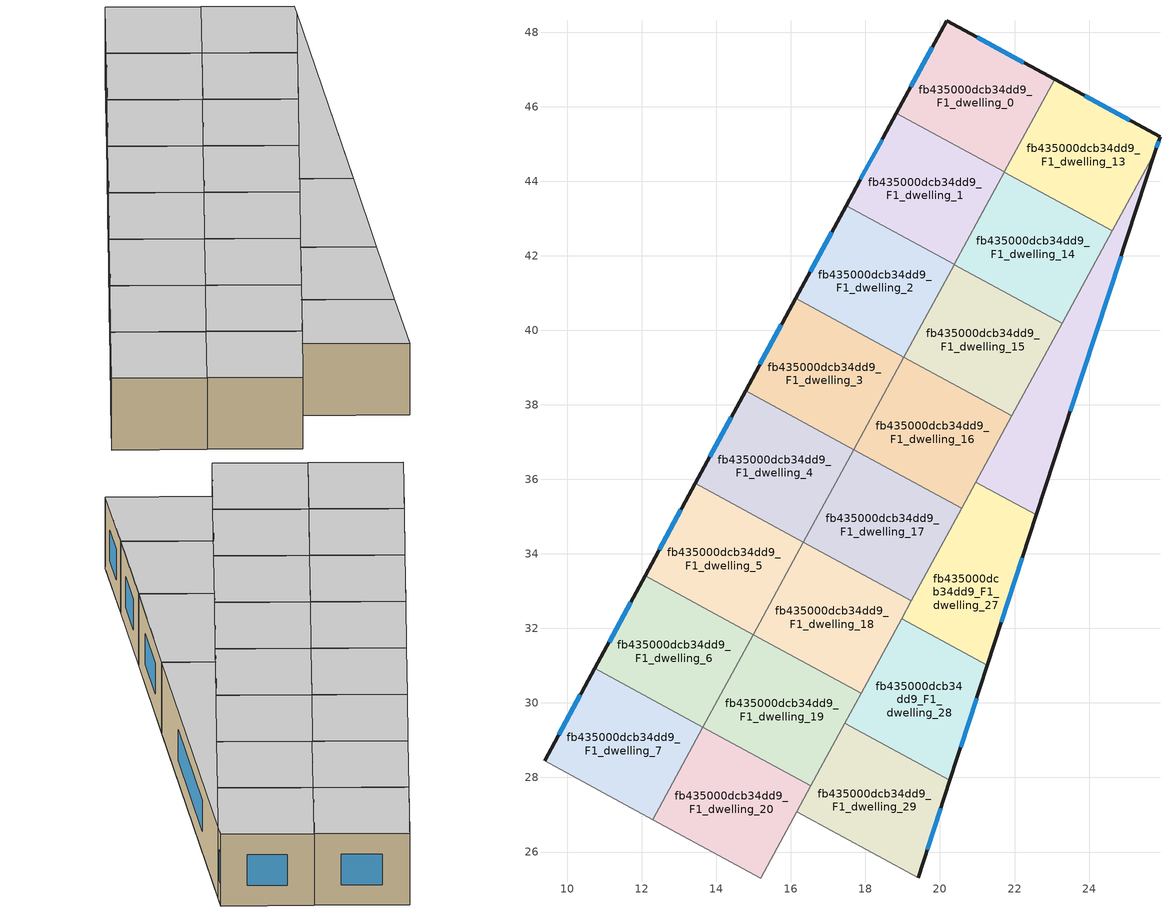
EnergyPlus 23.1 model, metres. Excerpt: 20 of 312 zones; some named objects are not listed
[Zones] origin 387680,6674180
fb435000dcb34dd9_F1_dwelling_0
 floor to fb435000dcb34dd9_F0_dwelling_0 (EU_floor_Construction): 23.08,46.73 21.73,44.25 18.83,45.82 20.18,48.31 z3
 wall outside (EU_wall_Construction): 23.08,46.73 20.18,48.31 18.83,45.82 z3:6
 wall to fb435000dcb34dd9_F1_dwelling_1 (EU_wall_Construction): 18.83,45.82 21.73,44.25 z3:6
 wall to fb435000dcb34dd9_F1_dwelling_13 (EU_wall_Construction): 21.73,44.25 23.08,46.73 z3:6
 window (EU_Window_Construction): 19.79,47.6 19.22,46.53 / 22.25,47.18 21.01,47.86 z3.86:5.14
 ceiling to fb435000dcb34dd9_F2_dwelling_0 (EU_floor_Construction): 21.73,44.25 23.08,46.73 20.18,48.31 18.83,45.82 z6
fb435000dcb34dd9_F1_dwelling_1
 floor to fb435000dcb34dd9_F0_dwelling_1 (EU_floor_Construction): 21.73,44.25 20.38,41.76 17.48,43.34 18.83,45.82 z3
 wall outside (EU_wall_Construction): 18.83,45.82 17.48,43.34 z3:6
 wall to fb435000dcb34dd9_F1_dwelling_2 (EU_wall_Construction): 17.48,43.34 20.38,41.76 z3:6
 wall to fb435000dcb34dd9_F1_dwelling_14 (EU_wall_Construction): 20.38,41.76 21.73,44.25 z3:6
 window (EU_Window_Construction): 18.44,45.11 17.87,44.05 z3.86:5.14
 ceiling to fb435000dcb34dd9_F2_dwelling_1 (EU_floor_Construction): 20.38,41.76 21.73,44.25 18.83,45.82 17.48,43.34 z6
fb435000dcb34dd9_F1_dwelling_13
 floor to fb435000dcb34dd9_F0_dwelling_13 (EU_floor_Construction): 25.9,45.2 25.77,44.77 24.62,42.67 21.73,44.25 21,42.91 23.08,46.73 z3
 wall outside (EU_wall_Construction): 25.77,44.77 25.9,45.2 23.08,46.73 z3:6
 wall to fb435000dcb34dd9_F1_dwelling_14 (EU_wall_Construction): 21.73,44.25 24.62,42.67 z3:6
 wall to fb435000dcb34dd9_F1_dwelling_26 (EU_wall_Construction): 24.62,42.67 25.77,44.77 z3:6
 wall adiabatic (EU_wall_Construction): 21.73,44.25 21,42.91 21.73,44.24 z3:6
 window (EU_Window_Construction): 25.1,45.63 23.88,46.29 / 25.8,44.89 25.86,45.07 z3.86:5.14
 ceiling to fb435000dcb34dd9_F2_dwelling_13 (EU_floor_Construction): 24.62,42.67 25.77,44.77 25.9,45.2 23.08,46.73 21,42.91 21.73,44.25 z6
fb435000dcb34dd9_F1_dwelling_14
 floor to fb435000dcb34dd9_F0_dwelling_14 (EU_floor_Construction): 24.62,42.67 23.28,40.19 20.38,41.76 21.73,44.25 z3
 wall to fb435000dcb34dd9_F1_dwelling_15 (EU_wall_Construction): 20.38,41.76 23.28,40.19 z3:6
 wall to fb435000dcb34dd9_F1_dwelling_26 (EU_wall_Construction): 23.28,40.19 24.62,42.67 z3:6
 ceiling to fb435000dcb34dd9_F2_dwelling_14 (EU_floor_Construction): 23.28,40.19 24.62,42.67 21.73,44.25 20.38,41.76 z6
fb435000dcb34dd9_F1_dwelling_15
 floor to fb435000dcb34dd9_F0_dwelling_15 (EU_floor_Construction): 23.28,40.19 21.93,37.71 19.03,39.28 20.38,41.76 z3
 wall to fb435000dcb34dd9_F1_dwelling_16 (EU_wall_Construction): 19.03,39.28 21.93,37.71 z3:6
 wall to fb435000dcb34dd9_F1_dwelling_2 (EU_wall_Construction): 20.38,41.76 19.03,39.28 z3:6
 wall to fb435000dcb34dd9_F1_dwelling_26 (EU_wall_Construction): 21.93,37.71 23.28,40.19 z3:6
 ceiling to fb435000dcb34dd9_F2_dwelling_15 (EU_floor_Construction): 21.93,37.71 23.28,40.19 20.38,41.76 19.03,39.28 z6
fb435000dcb34dd9_F1_dwelling_16
 floor to fb435000dcb34dd9_F0_dwelling_16 (EU_floor_Construction): 21.93,37.71 20.58,35.22 17.68,36.8 19.03,39.28 z3
 wall to fb435000dcb34dd9_F1_dwelling_17 (EU_wall_Construction): 17.68,36.8 20.58,35.22 z3:6
 wall to fb435000dcb34dd9_F1_dwelling_27 (EU_wall_Construction): 20.58,35.22 20.96,35.93 z3:6
 wall to fb435000dcb34dd9_F1_dwelling_3 (EU_wall_Construction): 19.03,39.28 17.68,36.8 z3:6
 wall to fb435000dcb34dd9_F1_dwelling_26 (EU_wall_Construction): 20.96,35.93 21.93,37.71 z3:6
 ceiling to fb435000dcb34dd9_F2_dwelling_16 (EU_floor_Construction): 20.58,35.22 21.93,37.71 19.03,39.28 17.68,36.8 z6
fb435000dcb34dd9_F1_dwelling_17
 floor to fb435000dcb34dd9_F0_dwelling_17 (EU_floor_Construction): 20.58,35.22 19.23,32.74 16.33,34.32 17.68,36.8 z3
 wall to fb435000dcb34dd9_F1_dwelling_18 (EU_wall_Construction): 16.33,34.32 19.23,32.74 z3:6
 wall to fb435000dcb34dd9_F1_dwelling_4 (EU_wall_Construction): 17.68,36.8 16.33,34.32 z3:6
 wall to fb435000dcb34dd9_F1_dwelling_27 (EU_wall_Construction): 19.23,32.74 20.58,35.22 z3:6
 ceiling to fb435000dcb34dd9_F2_dwelling_17 (EU_floor_Construction): 19.23,32.74 20.58,35.22 17.68,36.8 16.33,34.32 z6
fb435000dcb34dd9_F1_dwelling_18
 floor to fb435000dcb34dd9_F0_dwelling_18 (EU_floor_Construction): 19.23,32.74 17.88,30.26 14.98,31.83 16.33,34.32 z3
 wall to fb435000dcb34dd9_F1_dwelling_19 (EU_wall_Construction): 14.98,31.83 17.88,30.26 z3:6
 wall to fb435000dcb34dd9_F1_dwelling_28 (EU_wall_Construction): 17.88,30.26 18.97,32.26 z3:6
 wall to fb435000dcb34dd9_F1_dwelling_5 (EU_wall_Construction): 16.33,34.32 14.98,31.83 z3:6
 wall to fb435000dcb34dd9_F1_dwelling_27 (EU_wall_Construction): 18.97,32.26 19.23,32.74 z3:6
 ceiling to fb435000dcb34dd9_F2_dwelling_18 (EU_floor_Construction): 17.88,30.26 19.23,32.74 16.33,34.32 14.98,31.83 z6
fb435000dcb34dd9_F1_dwelling_19
 floor to fb435000dcb34dd9_F0_dwelling_19 (EU_floor_Construction): 17.88,30.26 16.53,27.78 13.64,29.35 14.98,31.83 z3
 wall to fb435000dcb34dd9_F1_dwelling_20 (EU_wall_Construction): 13.64,29.35 16.53,27.78 z3:6
 wall to fb435000dcb34dd9_F1_dwelling_29 (EU_wall_Construction): 16.53,27.78 17.44,29.45 z3:6
 wall to fb435000dcb34dd9_F1_dwelling_6 (EU_wall_Construction): 14.98,31.83 13.64,29.35 z3:6
 wall to fb435000dcb34dd9_F1_dwelling_28 (EU_wall_Construction): 17.45,29.45 17.88,30.26 z3:6
 ceiling to fb435000dcb34dd9_F2_dwelling_19 (EU_floor_Construction): 16.53,27.78 17.88,30.26 14.98,31.83 13.64,29.35 z6
fb435000dcb34dd9_F1_dwelling_2
 floor to fb435000dcb34dd9_F0_dwelling_2 (EU_floor_Construction): 20.38,41.76 19.03,39.28 16.13,40.86 17.48,43.34 z3
 wall outside (EU_wall_Construction): 17.48,43.34 16.13,40.86 z3:6
 wall to fb435000dcb34dd9_F1_dwelling_3 (EU_wall_Construction): 16.13,40.86 19.03,39.28 z3:6
 window (EU_Window_Construction): 17.1,42.63 16.52,41.57 z3.86:5.14
 ceiling to fb435000dcb34dd9_F2_dwelling_2 (EU_floor_Construction): 19.03,39.28 20.38,41.76 17.48,43.34 16.13,40.86 z6
fb435000dcb34dd9_F1_dwelling_20
 floor to fb435000dcb34dd9_F0_dwelling_20 (EU_floor_Construction): 16.53,27.78 15.19,25.29 12.29,26.87 13.64,29.35 z3
 wall to fb435000dcb34dd9_F1_dwelling_30 (EU_wall_Construction): 15.19,25.29 16.16,27.08 z3:6
 wall to fb435000dcb34dd9_F1_dwelling_21 (EU_wall_Construction): 12.29,26.87 15.19,25.29 z3:6
 wall to fb435000dcb34dd9_F1_dwelling_7 (EU_wall_Construction): 13.64,29.35 12.29,26.87 z3:6
 wall to fb435000dcb34dd9_F1_dwelling_29 (EU_wall_Construction): 16.16,27.08 16.53,27.78 z3:6
 ceiling to fb435000dcb34dd9_F2_dwelling_20 (EU_floor_Construction): 15.19,25.29 16.53,27.78 13.64,29.35 12.29,26.87 z6
fb435000dcb34dd9_F1_dwelling_26
 floor to fb435000dcb34dd9_F0_dwelling_26 (EU_floor_Construction): 25.77,44.77 22.59,35.04 20.96,35.93 z3
 wall outside (EU_wall_Construction): 22.59,35.04 25.77,44.77 z3:6
 wall to fb435000dcb34dd9_F1_dwelling_27 (EU_wall_Construction): 20.96,35.93 22.59,35.04 z3:6
 window (EU_Window_Construction): 23.5,37.82 24.86,41.99 z3.86:5.14
 ceiling to fb435000dcb34dd9_F2_dwelling_26 (EU_floor_Construction): 22.59,35.04 25.77,44.77 20.96,35.93 z6
fb435000dcb34dd9_F1_dwelling_27
 floor to fb435000dcb34dd9_F0_dwelling_27 (EU_floor_Construction): 22.59,35.04 21.27,31.01 18.97,32.26 20.96,35.93 z3
 wall outside (EU_wall_Construction): 21.27,31.01 22.59,35.04 z3:6
 wall to fb435000dcb34dd9_F1_dwelling_28 (EU_wall_Construction): 18.97,32.26 21.27,31.01 z3:6
 window (EU_Window_Construction): 21.65,32.16 22.21,33.89 z3.86:5.14
 ceiling to fb435000dcb34dd9_F2_dwelling_27 (EU_floor_Construction): 21.27,31.01 22.59,35.04 20.96,35.93 18.97,32.26 z6
fb435000dcb34dd9_F1_dwelling_28
 floor to fb435000dcb34dd9_F0_dwelling_28 (EU_floor_Construction): 21.27,31.01 20.26,27.92 17.45,29.45 18.97,32.26 z3
 wall outside (EU_wall_Construction): 20.26,27.92 21.27,31.01 z3:6
 wall to fb435000dcb34dd9_F1_dwelling_29 (EU_wall_Construction): 17.45,29.45 20.26,27.92 z3:6
 window (EU_Window_Construction): 20.55,28.81 20.98,30.13 z3.86:5.14
 ceiling to fb435000dcb34dd9_F2_dwelling_28 (EU_floor_Construction): 20.26,27.92 21.27,31.01 18.97,32.26 17.45,29.45 z6
fb435000dcb34dd9_F1_dwelling_29
 floor to fb435000dcb34dd9_F0_dwelling_29 (EU_floor_Construction): 20.26,27.92 19.41,25.32 16.16,27.08 17.45,29.45 z3
 wall outside (EU_wall_Construction): 19.41,25.32 20.26,27.92 z3:6
 wall to fb435000dcb34dd9_F1_dwelling_30 (EU_wall_Construction): 16.16,27.08 19.41,25.32 z3:6
 window (EU_Window_Construction): 19.66,26.06 20.02,27.18 z3.86:5.14
 ceiling to fb435000dcb34dd9_F2_dwelling_29 (EU_floor_Construction): 19.41,25.32 20.26,27.92 17.45,29.45 16.16,27.08 z6
fb435000dcb34dd9_F1_dwelling_3
 floor to fb435000dcb34dd9_F0_dwelling_3 (EU_floor_Construction): 19.03,39.28 17.68,36.8 14.78,38.37 16.13,40.86 z3
 wall outside (EU_wall_Construction): 16.13,40.86 14.78,38.37 z3:6
 wall to fb435000dcb34dd9_F1_dwelling_4 (EU_wall_Construction): 14.78,38.37 17.68,36.8 z3:6
 window (EU_Window_Construction): 15.75,40.15 15.17,39.08 z3.86:5.14
 ceiling to fb435000dcb34dd9_F2_dwelling_3 (EU_floor_Construction): 17.68,36.8 19.03,39.28 16.13,40.86 14.78,38.37 z6
fb435000dcb34dd9_F1_dwelling_4
 floor to fb435000dcb34dd9_F0_dwelling_4 (EU_floor_Construction): 17.68,36.8 16.33,34.32 13.43,35.89 14.78,38.37 z3
 wall outside (EU_wall_Construction): 14.78,38.37 13.43,35.89 z3:6
 wall to fb435000dcb34dd9_F1_dwelling_5 (EU_wall_Construction): 13.43,35.89 16.33,34.32 z3:6
 window (EU_Window_Construction): 14.4,37.66 13.82,36.6 z3.86:5.14
 ceiling to fb435000dcb34dd9_F2_dwelling_4 (EU_floor_Construction): 16.33,34.32 17.68,36.8 14.78,38.37 13.43,35.89 z6
fb435000dcb34dd9_F1_dwelling_5
 floor to fb435000dcb34dd9_F0_dwelling_5 (EU_floor_Construction): 16.33,34.32 14.98,31.83 12.09,33.41 13.43,35.89 z3
 wall outside (EU_wall_Construction): 13.43,35.89 12.09,33.41 z3:6
 wall to fb435000dcb34dd9_F1_dwelling_6 (EU_wall_Construction): 12.09,33.41 14.98,31.83 z3:6
 window (EU_Window_Construction): 13.05,35.18 12.47,34.12 z3.86:5.14
 ceiling to fb435000dcb34dd9_F2_dwelling_5 (EU_floor_Construction): 14.98,31.83 16.33,34.32 13.43,35.89 12.09,33.41 z6
fb435000dcb34dd9_F1_dwelling_6
 floor to fb435000dcb34dd9_F0_dwelling_6 (EU_floor_Construction): 14.98,31.83 13.64,29.35 10.74,30.92 12.09,33.41 z3
 wall outside (EU_wall_Construction): 12.09,33.41 10.74,30.92 z3:6
 wall to fb435000dcb34dd9_F1_dwelling_7 (EU_wall_Construction): 10.74,30.92 13.64,29.35 z3:6
 window (EU_Window_Construction): 11.7,32.7 11.12,31.63 z3.86:5.14
 ceiling to fb435000dcb34dd9_F2_dwelling_6 (EU_floor_Construction): 13.64,29.35 14.98,31.83 12.09,33.41 10.74,30.92 z6
fb435000dcb34dd9_F1_dwelling_7
 floor to fb435000dcb34dd9_F0_dwelling_7 (EU_floor_Construction): 13.64,29.35 12.29,26.87 9.39,28.44 10.74,30.92 z3
 wall outside (EU_wall_Construction): 10.74,30.92 9.39,28.44 z3:6
 wall to fb435000dcb34dd9_F1_dwelling_8 (EU_wall_Construction): 9.39,28.44 12.29,26.87 z3:6
 window (EU_Window_Construction): 10.35,30.22 9.77,29.15 z3.86:5.14
 ceiling to fb435000dcb34dd9_F2_dwelling_7 (EU_floor_Construction): 12.29,26.87 13.64,29.35 10.74,30.92 9.39,28.44 z6
[Building]
EU S2 Campaign: North Axis=0; Terrain=City; Solar Distribution=FullExterior
[Site:Location]
Helsinki-Vantaa.AP: Latitude=60.317; Longitude=24.963; Time Zone=2; Elevation=54.6
[SizingPeriod:WeatherFileDays]
AnnualSizingPeriod: Begin Month=1; Begin Day of Month=1; End Month=12; End Day of Month=31; Day of Week for Start Day=Monday; Use Weather File Daylight Saving Period=No; Use Weather File Rain and Snow Indicators=No
[MATERIAL]
EU_InternalMass_Material: Roughness=MediumRough; Thickness=0.1; Conductivity=1; Density=1800; Specific Heat=900; Thermal Absorptance=0.9; Solar Absorptance=0.7; Visible Absorptance=0.7
[MATERIAL:NOMASS] Roughness=MediumRough; Thermal Absorptance=0.9; Solar Absorptance=0.7; Visible Absorptance=0.7
Name | Thermal Resistance
EU_wall_NoMass | 5.91765
EU_floor_NoMass | 6.2875
[WINDOWMATERIAL:SIMPLEGLAZINGSYSTEM]
EU_Window_SimpleGlazing: UFactor=0.994035; Solar Heat Gain Coefficient=0.7; Visible Transmittance=0.7
[CONSTRUCTION]
EU_wall_Construction: EU_wall_NoMass
EU_floor_Construction: EU_floor_NoMass
EU_Window_Construction: EU_Window_SimpleGlazing
EU_InternalMass_Construction: EU_InternalMass_Material
[ZONE] Type=1; Multiplier=1; Ceiling Height=autocalculate; Floor Area=autocalculate; Part of Total Floor Area=Yes
Name | Volume
fb435000dcb34dd9_F1_dwelling_0; fb435000dcb34dd9_F1_dwelling_1 | 27.9529
fb435000dcb34dd9_F1_dwelling_13; fb435000dcb34dd9_F1_dwelling_6 | 27.958
fb435000dcb34dd9_F1_dwelling_14 | 27.9543
fb435000dcb34dd9_F1_dwelling_15 | 27.9551
fb435000dcb34dd9_F1_dwelling_16; fb435000dcb34dd9_F1_dwelling_19; fb435000dcb34dd9_F1_dwelling_20 | 27.9558
fb435000dcb34dd9_F1_dwelling_17 | 27.9631
fb435000dcb34dd9_F1_dwelling_18 | 27.9521
fb435000dcb34dd9_F1_dwelling_2; fb435000dcb34dd9_F1_dwelling_27; fb435000dcb34dd9_F1_dwelling_3; fb435000dcb34dd9_F1_dwelling_4; fb435000dcb34dd9_F1_dwelling_5 | 27.9573
fb435000dcb34dd9_F1_dwelling_26 | 27.95
fb435000dcb34dd9_F1_dwelling_28 | 27.9507
fb435000dcb34dd9_F1_dwelling_29 | 27.9624
fb435000dcb34dd9_F1_dwelling_7 | 27.9617
[INTERNALMASS] Construction=EU_InternalMass_Construction
Name | Zone or ZoneList | Surface Area
fb435000dcb34dd9_F1_dwelling_0_EU_InternalMass | fb435000dcb34dd9_F1_dwelling_0 | 9.31735
fb435000dcb34dd9_F1_dwelling_1_EU_InternalMass | fb435000dcb34dd9_F1_dwelling_1 | 9.31781
fb435000dcb34dd9_F1_dwelling_2_EU_InternalMass | fb435000dcb34dd9_F1_dwelling_2 | 9.31906
fb435000dcb34dd9_F1_dwelling_3_EU_InternalMass | fb435000dcb34dd9_F1_dwelling_3 | 9.31906
fb435000dcb34dd9_F1_dwelling_4_EU_InternalMass | fb435000dcb34dd9_F1_dwelling_4 | 9.32154
fb435000dcb34dd9_F1_dwelling_5_EU_InternalMass | fb435000dcb34dd9_F1_dwelling_5 | 9.31874
fb435000dcb34dd9_F1_dwelling_6_EU_InternalMass | fb435000dcb34dd9_F1_dwelling_6 | 9.31919
fb435000dcb34dd9_F1_dwelling_7_EU_InternalMass | fb435000dcb34dd9_F1_dwelling_7 | 9.32077
fb435000dcb34dd9_F1_dwelling_13_EU_InternalMass | fb435000dcb34dd9_F1_dwelling_13 | 9.32092
fb435000dcb34dd9_F1_dwelling_14_EU_InternalMass | fb435000dcb34dd9_F1_dwelling_14 | 9.31796
fb435000dcb34dd9_F1_dwelling_15_EU_InternalMass | fb435000dcb34dd9_F1_dwelling_15 | 9.31842
fb435000dcb34dd9_F1_dwelling_16_EU_InternalMass | fb435000dcb34dd9_F1_dwelling_16 | 9.31842
fb435000dcb34dd9_F1_dwelling_17_EU_InternalMass | fb435000dcb34dd9_F1_dwelling_17 | 9.31919
fb435000dcb34dd9_F1_dwelling_18_EU_InternalMass | fb435000dcb34dd9_F1_dwelling_18 | 9.31662
fb435000dcb34dd9_F1_dwelling_19_EU_InternalMass | fb435000dcb34dd9_F1_dwelling_19 | 9.31874
fb435000dcb34dd9_F1_dwelling_20_EU_InternalMass | fb435000dcb34dd9_F1_dwelling_20 | 9.31842
fb435000dcb34dd9_F1_dwelling_26_EU_InternalMass | fb435000dcb34dd9_F1_dwelling_26 | 9.31671
fb435000dcb34dd9_F1_dwelling_27_EU_InternalMass | fb435000dcb34dd9_F1_dwelling_27 | 9.31926
fb435000dcb34dd9_F1_dwelling_28_EU_InternalMass | fb435000dcb34dd9_F1_dwelling_28 | 9.31643
fb435000dcb34dd9_F1_dwelling_29_EU_InternalMass | fb435000dcb34dd9_F1_dwelling_29 | 9.32089
[OTHEREQUIPMENT] Fuel Type=Electricity; Design Level Calculation Method=Watts/Area; Power per Zone Floor Area=1; Fraction Latent=0; Fraction Radiant=0; Fraction Lost=0; Carbon Dioxide Generation Rate=0; EndUse Subcategory=EU_Step8_InternalGains
Name | Zone or ZoneList or Space or SpaceList | Schedule
EU_Step8_InternalGain_fb435000dcb34dd9_F1_dwelling_0_f000 | fb435000dcb34dd9_F1_dwelling_0 | EU_Step8_GainSchedule_fb435000dcb34dd9_F1_dwelling_0_f000
EU_Step8_InternalGain_fb435000dcb34dd9_F1_dwelling_1_f000 | fb435000dcb34dd9_F1_dwelling_1 | EU_Step8_GainSchedule_fb435000dcb34dd9_F1_dwelling_1_f000
EU_Step8_InternalGain_fb435000dcb34dd9_F1_dwelling_2_f000 | fb435000dcb34dd9_F1_dwelling_2 | EU_Step8_GainSchedule_fb435000dcb34dd9_F1_dwelling_2_f000
EU_Step8_InternalGain_fb435000dcb34dd9_F1_dwelling_3_f000 | fb435000dcb34dd9_F1_dwelling_3 | EU_Step8_GainSchedule_fb435000dcb34dd9_F1_dwelling_3_f000
EU_Step8_InternalGain_fb435000dcb34dd9_F1_dwelling_4_f000 | fb435000dcb34dd9_F1_dwelling_4 | EU_Step8_GainSchedule_fb435000dcb34dd9_F1_dwelling_4_f000
EU_Step8_InternalGain_fb435000dcb34dd9_F1_dwelling_5_f000 | fb435000dcb34dd9_F1_dwelling_5 | EU_Step8_GainSchedule_fb435000dcb34dd9_F1_dwelling_5_f000
EU_Step8_InternalGain_fb435000dcb34dd9_F1_dwelling_6_f000 | fb435000dcb34dd9_F1_dwelling_6 | EU_Step8_GainSchedule_fb435000dcb34dd9_F1_dwelling_6_f000
EU_Step8_InternalGain_fb435000dcb34dd9_F1_dwelling_7_f000 | fb435000dcb34dd9_F1_dwelling_7 | EU_Step8_GainSchedule_fb435000dcb34dd9_F1_dwelling_7_f000
EU_Step8_InternalGain_fb435000dcb34dd9_F1_dwelling_13_f000 | fb435000dcb34dd9_F1_dwelling_13 | EU_Step8_GainSchedule_fb435000dcb34dd9_F1_dwelling_13_f000
EU_Step8_InternalGain_fb435000dcb34dd9_F1_dwelling_14_f000 | fb435000dcb34dd9_F1_dwelling_14 | EU_Step8_GainSchedule_fb435000dcb34dd9_F1_dwelling_14_f000
EU_Step8_InternalGain_fb435000dcb34dd9_F1_dwelling_15_f000 | fb435000dcb34dd9_F1_dwelling_15 | EU_Step8_GainSchedule_fb435000dcb34dd9_F1_dwelling_15_f000
EU_Step8_InternalGain_fb435000dcb34dd9_F1_dwelling_16_f000 | fb435000dcb34dd9_F1_dwelling_16 | EU_Step8_GainSchedule_fb435000dcb34dd9_F1_dwelling_16_f000
EU_Step8_InternalGain_fb435000dcb34dd9_F1_dwelling_17_f000 | fb435000dcb34dd9_F1_dwelling_17 | EU_Step8_GainSchedule_fb435000dcb34dd9_F1_dwelling_17_f000
EU_Step8_InternalGain_fb435000dcb34dd9_F1_dwelling_18_f000 | fb435000dcb34dd9_F1_dwelling_18 | EU_Step8_GainSchedule_fb435000dcb34dd9_F1_dwelling_18_f000
EU_Step8_InternalGain_fb435000dcb34dd9_F1_dwelling_19_f000 | fb435000dcb34dd9_F1_dwelling_19 | EU_Step8_GainSchedule_fb435000dcb34dd9_F1_dwelling_19_f000
EU_Step8_InternalGain_fb435000dcb34dd9_F1_dwelling_20_f000 | fb435000dcb34dd9_F1_dwelling_20 | EU_Step8_GainSchedule_fb435000dcb34dd9_F1_dwelling_20_f000
EU_Step8_InternalGain_fb435000dcb34dd9_F1_dwelling_26_f000 | fb435000dcb34dd9_F1_dwelling_26 | EU_Step8_GainSchedule_fb435000dcb34dd9_F1_dwelling_26_f000
EU_Step8_InternalGain_fb435000dcb34dd9_F1_dwelling_27_f000 | fb435000dcb34dd9_F1_dwelling_27 | EU_Step8_GainSchedule_fb435000dcb34dd9_F1_dwelling_27_f000
EU_Step8_InternalGain_fb435000dcb34dd9_F1_dwelling_28_f000 | fb435000dcb34dd9_F1_dwelling_28 | EU_Step8_GainSchedule_fb435000dcb34dd9_F1_dwelling_28_f000
EU_Step8_InternalGain_fb435000dcb34dd9_F1_dwelling_29_f000 | fb435000dcb34dd9_F1_dwelling_29 | EU_Step8_GainSchedule_fb435000dcb34dd9_F1_dwelling_29_f000
[ZONEVENTILATION:DESIGNFLOWRATE] Schedule=EU_AlwaysOn; Design Flow Rate Calculation Method=AirChanges/Hour; Air Changes per Hour=0.596421; Ventilation Type=Natural; Fan Pressure Rise=0; Fan Total Efficiency=1; Constant Term Coefficient=1; Temperature Term Coefficient=0; Velocity Term Coefficient=0; Velocity Squared Term Coefficient=0; Minimum Indoor Temperature=-100; Maximum Indoor Temperature=100; Delta Temperature=-100; Minimum Outdoor Temperature=-100; Maximum Outdoor Temperature=100; Maximum Wind Speed=40
Name | Zone or ZoneList or Space or SpaceList
EU_ConstantAir_fb435000dcb34dd9_F1_dwelling_0 | fb435000dcb34dd9_F1_dwelling_0
EU_ConstantAir_fb435000dcb34dd9_F1_dwelling_1 | fb435000dcb34dd9_F1_dwelling_1
EU_ConstantAir_fb435000dcb34dd9_F1_dwelling_2 | fb435000dcb34dd9_F1_dwelling_2
EU_ConstantAir_fb435000dcb34dd9_F1_dwelling_3 | fb435000dcb34dd9_F1_dwelling_3
EU_ConstantAir_fb435000dcb34dd9_F1_dwelling_4 | fb435000dcb34dd9_F1_dwelling_4
EU_ConstantAir_fb435000dcb34dd9_F1_dwelling_5 | fb435000dcb34dd9_F1_dwelling_5
EU_ConstantAir_fb435000dcb34dd9_F1_dwelling_6 | fb435000dcb34dd9_F1_dwelling_6
EU_ConstantAir_fb435000dcb34dd9_F1_dwelling_7 | fb435000dcb34dd9_F1_dwelling_7
EU_ConstantAir_fb435000dcb34dd9_F1_dwelling_13 | fb435000dcb34dd9_F1_dwelling_13
EU_ConstantAir_fb435000dcb34dd9_F1_dwelling_14 | fb435000dcb34dd9_F1_dwelling_14
EU_ConstantAir_fb435000dcb34dd9_F1_dwelling_15 | fb435000dcb34dd9_F1_dwelling_15
EU_ConstantAir_fb435000dcb34dd9_F1_dwelling_16 | fb435000dcb34dd9_F1_dwelling_16
EU_ConstantAir_fb435000dcb34dd9_F1_dwelling_17 | fb435000dcb34dd9_F1_dwelling_17
EU_ConstantAir_fb435000dcb34dd9_F1_dwelling_18 | fb435000dcb34dd9_F1_dwelling_18
EU_ConstantAir_fb435000dcb34dd9_F1_dwelling_19 | fb435000dcb34dd9_F1_dwelling_19
EU_ConstantAir_fb435000dcb34dd9_F1_dwelling_20 | fb435000dcb34dd9_F1_dwelling_20
EU_ConstantAir_fb435000dcb34dd9_F1_dwelling_26 | fb435000dcb34dd9_F1_dwelling_26
EU_ConstantAir_fb435000dcb34dd9_F1_dwelling_27 | fb435000dcb34dd9_F1_dwelling_27
EU_ConstantAir_fb435000dcb34dd9_F1_dwelling_28 | fb435000dcb34dd9_F1_dwelling_28
EU_ConstantAir_fb435000dcb34dd9_F1_dwelling_29 | fb435000dcb34dd9_F1_dwelling_29
[HVACTEMPLATE:ZONE:IDEALLOADSAIRSYSTEM] System Availability Schedule=EU_AlwaysOn; Maximum Heating Supply Air Temperature=50; Minimum Cooling Supply Air Temperature=13; Maximum Heating Supply Air Humidity Ratio=0.0156; Minimum Cooling Supply Air Humidity Ratio=0.0077; Heating Limit=NoLimit; Cooling Limit=NoLimit; Heating Availability Schedule=EU_AlwaysOn; Cooling Availability Schedule=EU_CoolingOff; Dehumidification Control Type=ConstantSensibleHeatRatio; Cooling Sensible Heat Ratio=0.7; Dehumidification Setpoint=60; Humidification Control Type=None; Humidification Setpoint=30; Outdoor Air Method=None; Outdoor Air Flow Rate per Person=0.00944; Outdoor Air Flow Rate per Zone Floor Area=0; Outdoor Air Flow Rate per Zone=0; Demand Controlled Ventilation Type=None; Outdoor Air Economizer Type=NoEconomizer; Heat Recovery Type=None; Sensible Heat Recovery Effectiveness=0.7; Latent Heat Recovery Effectiveness=0.65
Name | Template Thermostat
fb435000dcb34dd9_F1_dwelling_0 | EU_HeatOnly_fb435000dcb34dd9_F1_dwelling_0
fb435000dcb34dd9_F1_dwelling_1 | EU_HeatOnly_fb435000dcb34dd9_F1_dwelling_1
fb435000dcb34dd9_F1_dwelling_2 | EU_HeatOnly_fb435000dcb34dd9_F1_dwelling_2
fb435000dcb34dd9_F1_dwelling_3 | EU_HeatOnly_fb435000dcb34dd9_F1_dwelling_3
fb435000dcb34dd9_F1_dwelling_4 | EU_HeatOnly_fb435000dcb34dd9_F1_dwelling_4
fb435000dcb34dd9_F1_dwelling_5 | EU_HeatOnly_fb435000dcb34dd9_F1_dwelling_5
fb435000dcb34dd9_F1_dwelling_6 | EU_HeatOnly_fb435000dcb34dd9_F1_dwelling_6
fb435000dcb34dd9_F1_dwelling_7 | EU_HeatOnly_fb435000dcb34dd9_F1_dwelling_7
fb435000dcb34dd9_F1_dwelling_13 | EU_HeatOnly_fb435000dcb34dd9_F1_dwelling_13
fb435000dcb34dd9_F1_dwelling_14 | EU_HeatOnly_fb435000dcb34dd9_F1_dwelling_14
fb435000dcb34dd9_F1_dwelling_15 | EU_HeatOnly_fb435000dcb34dd9_F1_dwelling_15
fb435000dcb34dd9_F1_dwelling_16 | EU_HeatOnly_fb435000dcb34dd9_F1_dwelling_16
fb435000dcb34dd9_F1_dwelling_17 | EU_HeatOnly_fb435000dcb34dd9_F1_dwelling_17
fb435000dcb34dd9_F1_dwelling_18 | EU_HeatOnly_fb435000dcb34dd9_F1_dwelling_18
fb435000dcb34dd9_F1_dwelling_19 | EU_HeatOnly_fb435000dcb34dd9_F1_dwelling_19
fb435000dcb34dd9_F1_dwelling_20 | EU_HeatOnly_fb435000dcb34dd9_F1_dwelling_20
fb435000dcb34dd9_F1_dwelling_26 | EU_HeatOnly_fb435000dcb34dd9_F1_dwelling_26
fb435000dcb34dd9_F1_dwelling_27 | EU_HeatOnly_fb435000dcb34dd9_F1_dwelling_27
fb435000dcb34dd9_F1_dwelling_28 | EU_HeatOnly_fb435000dcb34dd9_F1_dwelling_28
fb435000dcb34dd9_F1_dwelling_29 | EU_HeatOnly_fb435000dcb34dd9_F1_dwelling_29
[SIZING:ZONE] Zone Cooling Design Supply Air Temperature Input Method=SupplyAirTemperature; Zone Cooling Design Supply Air Temperature=13; Zone Heating Design Supply Air Temperature Input Method=SupplyAirTemperature; Zone Heating Design Supply Air Temperature=50; Zone Cooling Design Supply Air Humidity Ratio=0.008; Zone Heating Design Supply Air Humidity Ratio=0.008; Cooling Design Air Flow Method=DesignDay; Cooling Design Air Flow Rate=0; Cooling Minimum Air Flow per Zone Floor Area=0.000762; Cooling Minimum Air Flow=0; Cooling Minimum Air Flow Fraction=0.2; Heating Design Air Flow Method=DesignDay; Heating Design Air Flow Rate=0; Heating Maximum Air Flow per Zone Floor Area=0.002032; Heating Maximum Air Flow=0.141576; Heating Maximum Air Flow Fraction=0.3; Account for Dedicated Outdoor Air System=No; Dedicated Outdoor Air System Control Strategy=NeutralSupplyAir; Dedicated Outdoor Air Low Setpoint Temperature for Design=autosize; Dedicated Outdoor Air High Setpoint Temperature for Design=autosize; Zone Load Sizing Method=Sensible Load Only No Latent Load; Zone Latent Cooling Design Supply Air Humidity Ratio Input Method=HumidityRatioDifference; Zone Cooling Design Supply Air Humidity Ratio Difference=0.005; Zone Latent Heating Design Supply Air Humidity Ratio Input Method=HumidityRatioDifference; Zone Humidification Design Supply Air Humidity Ratio Difference=0.005
fb435000dcb34dd9_F1_dwelling_0; fb435000dcb34dd9_F1_dwelling_1; fb435000dcb34dd9_F1_dwelling_2; fb435000dcb34dd9_F1_dwelling_3; fb435000dcb34dd9_F1_dwelling_4; fb435000dcb34dd9_F1_dwelling_5; fb435000dcb34dd9_F1_dwelling_6; fb435000dcb34dd9_F1_dwelling_7; fb435000dcb34dd9_F1_dwelling_13; fb435000dcb34dd9_F1_dwelling_14; fb435000dcb34dd9_F1_dwelling_15; fb435000dcb34dd9_F1_dwelling_16; fb435000dcb34dd9_F1_dwelling_17; fb435000dcb34dd9_F1_dwelling_18; fb435000dcb34dd9_F1_dwelling_19; fb435000dcb34dd9_F1_dwelling_20; fb435000dcb34dd9_F1_dwelling_26; fb435000dcb34dd9_F1_dwelling_27; fb435000dcb34dd9_F1_dwelling_28; fb435000dcb34dd9_F1_dwelling_29
[SCHEDULE:CONSTANT]
Name | Hourly Value
EU_AlwaysOn | 1
EU_CoolingOff | 0
[SCHEDULE:FILE] Column Number=1; Rows to Skip at Top=0; Number of Hours of Data=8760; Column Separator=Comma; Interpolate to Timestep=No; Minutes per Item=60; Adjust Schedule for Daylight Savings=Yes
Name | File
EU_Step8_GainSchedule_fb435000dcb34dd9_F1_dwelling_0_f000 | ../../schedules/fb435000dcb34dd9/fb435000dcb34dd9_F1_dwelling_0_f000_gain.csv
EU_Step8_GainSchedule_fb435000dcb34dd9_F1_dwelling_1_f000 | ../../schedules/fb435000dcb34dd9/fb435000dcb34dd9_F1_dwelling_1_f000_gain.csv
EU_Step8_GainSchedule_fb435000dcb34dd9_F1_dwelling_2_f000 | ../../schedules/fb435000dcb34dd9/fb435000dcb34dd9_F1_dwelling_2_f000_gain.csv
EU_Step8_GainSchedule_fb435000dcb34dd9_F1_dwelling_3_f000 | ../../schedules/fb435000dcb34dd9/fb435000dcb34dd9_F1_dwelling_3_f000_gain.csv
EU_Step8_GainSchedule_fb435000dcb34dd9_F1_dwelling_4_f000 | ../../schedules/fb435000dcb34dd9/fb435000dcb34dd9_F1_dwelling_4_f000_gain.csv
EU_Step8_GainSchedule_fb435000dcb34dd9_F1_dwelling_5_f000 | ../../schedules/fb435000dcb34dd9/fb435000dcb34dd9_F1_dwelling_5_f000_gain.csv
EU_Step8_GainSchedule_fb435000dcb34dd9_F1_dwelling_6_f000 | ../../schedules/fb435000dcb34dd9/fb435000dcb34dd9_F1_dwelling_6_f000_gain.csv
EU_Step8_GainSchedule_fb435000dcb34dd9_F1_dwelling_7_f000 | ../../schedules/fb435000dcb34dd9/fb435000dcb34dd9_F1_dwelling_7_f000_gain.csv
EU_Step8_GainSchedule_fb435000dcb34dd9_F1_dwelling_13_f000 | ../../schedules/fb435000dcb34dd9/fb435000dcb34dd9_F1_dwelling_13_f000_gain.csv
EU_Step8_GainSchedule_fb435000dcb34dd9_F1_dwelling_14_f000 | ../../schedules/fb435000dcb34dd9/fb435000dcb34dd9_F1_dwelling_14_f000_gain.csv
EU_Step8_GainSchedule_fb435000dcb34dd9_F1_dwelling_15_f000 | ../../schedules/fb435000dcb34dd9/fb435000dcb34dd9_F1_dwelling_15_f000_gain.csv
EU_Step8_GainSchedule_fb435000dcb34dd9_F1_dwelling_16_f000 | ../../schedules/fb435000dcb34dd9/fb435000dcb34dd9_F1_dwelling_16_f000_gain.csv
EU_Step8_GainSchedule_fb435000dcb34dd9_F1_dwelling_17_f000 | ../../schedules/fb435000dcb34dd9/fb435000dcb34dd9_F1_dwelling_17_f000_gain.csv
EU_Step8_GainSchedule_fb435000dcb34dd9_F1_dwelling_18_f000 | ../../schedules/fb435000dcb34dd9/fb435000dcb34dd9_F1_dwelling_18_f000_gain.csv
EU_Step8_GainSchedule_fb435000dcb34dd9_F1_dwelling_19_f000 | ../../schedules/fb435000dcb34dd9/fb435000dcb34dd9_F1_dwelling_19_f000_gain.csv
EU_Step8_GainSchedule_fb435000dcb34dd9_F1_dwelling_20_f000 | ../../schedules/fb435000dcb34dd9/fb435000dcb34dd9_F1_dwelling_20_f000_gain.csv
EU_Step8_GainSchedule_fb435000dcb34dd9_F1_dwelling_26_f000 | ../../schedules/fb435000dcb34dd9/fb435000dcb34dd9_F1_dwelling_26_f000_gain.csv
EU_Step8_GainSchedule_fb435000dcb34dd9_F1_dwelling_27_f000 | ../../schedules/fb435000dcb34dd9/fb435000dcb34dd9_F1_dwelling_27_f000_gain.csv
EU_Step8_GainSchedule_fb435000dcb34dd9_F1_dwelling_28_f000 | ../../schedules/fb435000dcb34dd9/fb435000dcb34dd9_F1_dwelling_28_f000_gain.csv
EU_Step8_GainSchedule_fb435000dcb34dd9_F1_dwelling_29_f000 | ../../schedules/fb435000dcb34dd9/fb435000dcb34dd9_F1_dwelling_29_f000_gain.csv
